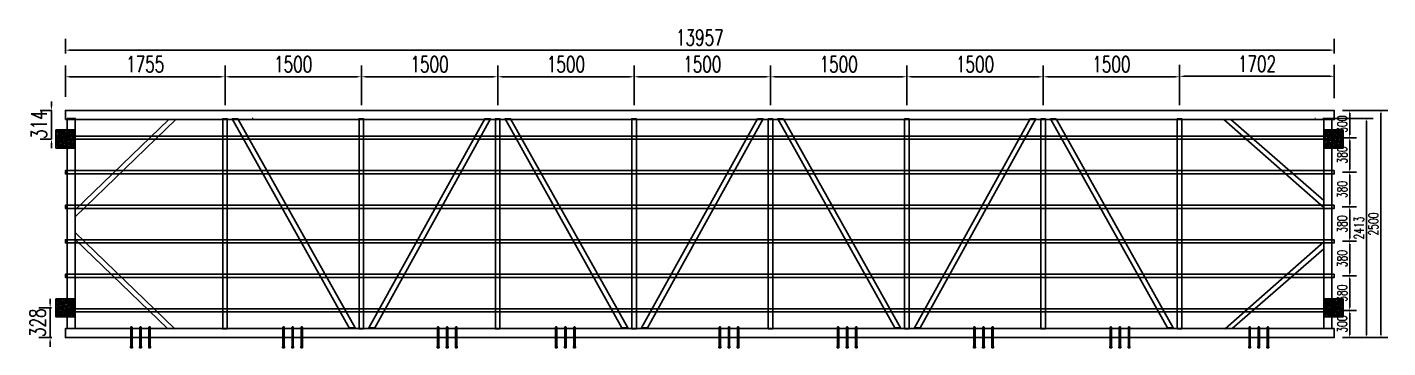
# Model space of a CAD drawing. Extents: x -18540 to 926017, y -610001 to -56924.
# Drawn here: x 118623 to 133589, y -548067 to -544539 of the extents above; entities that cross this region are included whole.
import ezdxf

# ---------------------------------------------------------------- set-up
doc = ezdxf.new("R2010")
doc.units = 0
doc.header["$LTSCALE"] = 10
doc.header["$MEASUREMENT"] = 0
for name, color, linetype in [('L-构造线', 6, 'Continuous'), ('W-STEEL_FRAME钢架', 3, 'Continuous'), ('W-STEEL_KEEL钢龙骨', 5, 'Continuous')]:
    doc.layers.add(name, color=color, linetype=linetype)
doc.styles.add('STANDARD_T3', font='simplex.shx', dxfattribs={"width": 0.7, "bigfont": 'gbcbig.shx'})
doc.dimstyles.new('W&&30', dxfattribs={"dimtxt": 105, "dimasz": 30, "dimexe": 75, "dimexo": 90, "dimgap": 30, "dimtad": 1, "dimdec": 0, "dimzin": 0, "dimdsep": 46, "dimtxsty": 'STANDARD_T3', "dimcen": 0.09, "dimclrd": 1, "dimclre": 1, "dimclrt": 7, "dimazin": 2, "dimtfac": 1, "dimtdec": 0, "dimtix": 1, "dimtmove": 2, "dimatfit": 3, "dimfxl": 100, "dimtolj": 1, "dimtzin": 0, "dimarcsym": 0})
doc.dimstyles.new('W&&50', dxfattribs={"dimtxt": 175, "dimasz": 50, "dimexe": 125, "dimexo": 150, "dimgap": 50, "dimtad": 1, "dimdec": 0, "dimzin": 0, "dimdsep": 46, "dimtxsty": 'STANDARD_T3', "dimcen": 0.09, "dimclrd": 1, "dimclre": 1, "dimclrt": 7, "dimazin": 2, "dimtfac": 1, "dimtdec": 0, "dimtix": 1, "dimtmove": 2, "dimatfit": 3, "dimfxl": 100, "dimtolj": 1, "dimtzin": 0, "dimarcsym": 0})

# ---------------------------------------------------------------- blocks, each defined once
blk = doc.blocks.new('01')
h = blk.add_hatch()
h.set_pattern_fill('HOUND', color=77, scale=5)
h.set_pattern_definition([(0, (0, 0), (31.75, 7.9375), [127, -63.5]), (90, (0, 0), (-7.9375, -31.75), [127, -63.5])])
h.paths.add_polyline_path([(50227, 12928), (50227, 12728), (50427, 12728), (50427, 12928)])
h.paths.add_polyline_path([(50382, 12893, -1), (50402, 12893, -1)], flags=16)
h.paths.add_polyline_path([(50252, 12893, -1), (50272, 12893, -1)], flags=16)
h.paths.add_polyline_path([(50402, 12763, -1), (50382, 12763, -1)], flags=16)
h.paths.add_polyline_path([(50272, 12763, -1), (50252, 12763, -1)], flags=16)
at = {"color": 251}
blk.add_lwpolyline([(50227, 12928), (50427, 12928), (50427, 12728), (50227, 12728)], close=True, dxfattribs=at)
at = {"color": 6}
for centre in [(50262, 12893), (50392, 12893), (50262, 12763), (50392, 12763)]:
    blk.add_circle(centre, 10, dxfattribs=at)
blk = doc.blocks.new('*D1536')
at = {"layer": 'Defpoints', "color": 0, "transparency": 16777216}
for p in [(132785, -545542), (133354, -545542), (133001, -547955)]:
    blk.add_point(p, dxfattribs=at)
at = {"layer": 'W-STEEL_FRAME钢架', "color": 1, "lineweight": -2, "transparency": 16777216}
for p, q in [((132875, -545542), (133429, -545542)), ((133354, -547925), (133354, -545572)), ((133091, -547955), (133429, -547955))]:
    blk.add_line(p, q, dxfattribs=at)
at = {"layer": 'W-STEEL_FRAME钢架', "color": 1, "transparency": 16777216}
for points in [[(133349, -545572), (133359, -545572), (133354, -545542)], [(133349, -547925), (133359, -547925), (133354, -547955)]]:
    blk.add_solid(points, dxfattribs=at)
at = {"layer": 'W-STEEL_FRAME钢架', "color": 7, "transparency": 16777216, "insert": (133272, -546749), "char_height": 105, "attachment_point": 5, "rotation": 90, "style": 'STANDARD_T3'}
blk.add_mtext('\\A1;2413', dxfattribs=at)
blk = doc.blocks.new('*D1505')
at = {"layer": 'Defpoints', "color": 0, "transparency": 16777216}
for p in [(133001, -545755), (133170, -545755), (133001, -546135)]:
    blk.add_point(p, dxfattribs=at)
at = {"layer": 'W-STEEL_FRAME钢架', "color": 1, "lineweight": -2, "transparency": 16777216}
for p, q in [((133091, -545755), (133245, -545755)), ((133170, -546105), (133170, -545785)), ((133091, -546135), (133245, -546135))]:
    blk.add_line(p, q, dxfattribs=at)
at = {"layer": 'W-STEEL_FRAME钢架', "color": 1, "transparency": 16777216}
for points in [[(133165, -545785), (133175, -545785), (133170, -545755)], [(133165, -546105), (133175, -546105), (133170, -546135)]]:
    blk.add_solid(points, dxfattribs=at)
at = {"layer": 'W-STEEL_FRAME钢架', "color": 7, "transparency": 16777216, "insert": (133088, -545945), "char_height": 105, "attachment_point": 5, "rotation": 90, "style": 'STANDARD_T3'}
blk.add_mtext('\\A1;380', dxfattribs=at)
blk = doc.blocks.new('*D1535')
at = {"layer": 'Defpoints', "color": 0, "transparency": 16777216}
for p in [(133001, -545455), (133001, -547955), (133514, -547955)]:
    blk.add_point(p, dxfattribs=at)
at = {"layer": 'W-STEEL_FRAME钢架', "color": 1, "lineweight": -2, "transparency": 16777216}
for p, q in [((133091, -545455), (133589, -545455)), ((133514, -545485), (133514, -547925)), ((133091, -547955), (133589, -547955))]:
    blk.add_line(p, q, dxfattribs=at)
at = {"layer": 'W-STEEL_FRAME钢架', "color": 1, "transparency": 16777216}
for points in [[(133509, -545485), (133519, -545485), (133514, -545455)], [(133509, -547925), (133519, -547925), (133514, -547955)]]:
    blk.add_solid(points, dxfattribs=at)
at = {"layer": 'W-STEEL_FRAME钢架', "color": 7, "transparency": 16777216, "insert": (133431, -546705), "char_height": 105, "attachment_point": 5, "rotation": 90, "style": 'STANDARD_T3'}
blk.add_mtext('\\A1;2500', dxfattribs=at)
blk = doc.blocks.new('*D1506')
at = {"layer": 'Defpoints', "color": 0, "transparency": 16777216}
for p in [(133001, -546135), (132996, -546515), (133170, -546515)]:
    blk.add_point(p, dxfattribs=at)
at = {"layer": 'W-STEEL_FRAME钢架', "color": 1, "lineweight": -2, "transparency": 16777216}
for p, q in [((133091, -546135), (133245, -546135)), ((133170, -546165), (133170, -546485)), ((133086, -546515), (133245, -546515))]:
    blk.add_line(p, q, dxfattribs=at)
at = {"layer": 'W-STEEL_FRAME钢架', "color": 1, "transparency": 16777216}
for points in [[(133165, -546165), (133175, -546165), (133170, -546135)], [(133165, -546485), (133175, -546485), (133170, -546515)]]:
    blk.add_solid(points, dxfattribs=at)
at = {"layer": 'W-STEEL_FRAME钢架', "color": 7, "transparency": 16777216, "insert": (133088, -546325), "char_height": 105, "attachment_point": 5, "rotation": 90, "style": 'STANDARD_T3'}
blk.add_mtext('\\A1;380', dxfattribs=at)
blk = doc.blocks.new('*D1507')
at = {"layer": 'Defpoints', "color": 0, "transparency": 16777216}
for p in [(132996, -546515), (133001, -546895), (133170, -546895)]:
    blk.add_point(p, dxfattribs=at)
at = {"layer": 'W-STEEL_FRAME钢架', "color": 1, "lineweight": -2, "transparency": 16777216}
for p, q in [((133086, -546515), (133245, -546515)), ((133170, -546545), (133170, -546865)), ((133091, -546895), (133245, -546895))]:
    blk.add_line(p, q, dxfattribs=at)
at = {"layer": 'W-STEEL_FRAME钢架', "color": 1, "transparency": 16777216}
for points in [[(133165, -546545), (133175, -546545), (133170, -546515)], [(133165, -546865), (133175, -546865), (133170, -546895)]]:
    blk.add_solid(points, dxfattribs=at)
at = {"layer": 'W-STEEL_FRAME钢架', "color": 7, "transparency": 16777216, "insert": (133088, -546705), "char_height": 105, "attachment_point": 5, "rotation": 90, "style": 'STANDARD_T3'}
blk.add_mtext('\\A1;380', dxfattribs=at)
blk = doc.blocks.new('*D1508')
at = {"layer": 'Defpoints', "color": 0, "transparency": 16777216}
for p in [(133001, -546895), (133001, -547275), (133170, -547275)]:
    blk.add_point(p, dxfattribs=at)
at = {"layer": 'W-STEEL_FRAME钢架', "color": 1, "lineweight": -2, "transparency": 16777216}
for p, q in [((133091, -546895), (133245, -546895)), ((133170, -546925), (133170, -547245)), ((133091, -547275), (133245, -547275))]:
    blk.add_line(p, q, dxfattribs=at)
at = {"layer": 'W-STEEL_FRAME钢架', "color": 1, "transparency": 16777216}
for points in [[(133165, -546925), (133175, -546925), (133170, -546895)], [(133165, -547245), (133175, -547245), (133170, -547275)]]:
    blk.add_solid(points, dxfattribs=at)
at = {"layer": 'W-STEEL_FRAME钢架', "color": 7, "transparency": 16777216, "insert": (133088, -547085), "char_height": 105, "attachment_point": 5, "rotation": 90, "style": 'STANDARD_T3'}
blk.add_mtext('\\A1;380', dxfattribs=at)
blk = doc.blocks.new('*D1509')
at = {"layer": 'Defpoints', "color": 0, "transparency": 16777216}
for p in [(133001, -547275), (133001, -547655), (133170, -547655)]:
    blk.add_point(p, dxfattribs=at)
at = {"layer": 'W-STEEL_FRAME钢架', "color": 1, "lineweight": -2, "transparency": 16777216}
for p, q in [((133091, -547275), (133245, -547275)), ((133170, -547305), (133170, -547625)), ((133091, -547655), (133245, -547655))]:
    blk.add_line(p, q, dxfattribs=at)
at = {"layer": 'W-STEEL_FRAME钢架', "color": 1, "transparency": 16777216}
for points in [[(133165, -547305), (133175, -547305), (133170, -547275)], [(133165, -547625), (133175, -547625), (133170, -547655)]]:
    blk.add_solid(points, dxfattribs=at)
at = {"layer": 'W-STEEL_FRAME钢架', "color": 7, "transparency": 16777216, "insert": (133088, -547465), "char_height": 105, "attachment_point": 5, "rotation": 90, "style": 'STANDARD_T3'}
blk.add_mtext('\\A1;380', dxfattribs=at)
blk = doc.blocks.new('*D1510')
at = {"layer": 'Defpoints', "color": 0, "transparency": 16777216}
for p in [(133001, -547655), (133001, -547955), (133170, -547955)]:
    blk.add_point(p, dxfattribs=at)
at = {"layer": 'W-STEEL_FRAME钢架', "color": 1, "lineweight": -2, "transparency": 16777216}
for p, q in [((133091, -547655), (133245, -547655)), ((133170, -547685), (133170, -547925)), ((133091, -547955), (133245, -547955))]:
    blk.add_line(p, q, dxfattribs=at)
at = {"layer": 'W-STEEL_FRAME钢架', "color": 1, "transparency": 16777216}
for points in [[(133165, -547685), (133175, -547685), (133170, -547655)], [(133165, -547925), (133175, -547925), (133170, -547955)]]:
    blk.add_solid(points, dxfattribs=at)
at = {"layer": 'W-STEEL_FRAME钢架', "color": 7, "transparency": 16777216, "insert": (133088, -547805), "char_height": 105, "attachment_point": 5, "rotation": 90, "style": 'STANDARD_T3'}
blk.add_mtext('\\A1;300', dxfattribs=at)
blk = doc.blocks.new('*D1511')
at = {"layer": 'Defpoints', "color": 0, "transparency": 16777216}
for p in [(133001, -545455), (133170, -545455), (133001, -545755)]:
    blk.add_point(p, dxfattribs=at)
at = {"layer": 'W-STEEL_FRAME钢架', "color": 1, "lineweight": -2, "transparency": 16777216}
for p, q in [((133091, -545455), (133245, -545455)), ((133170, -545725), (133170, -545485)), ((133091, -545755), (133245, -545755))]:
    blk.add_line(p, q, dxfattribs=at)
at = {"layer": 'W-STEEL_FRAME钢架', "color": 1, "transparency": 16777216}
for points in [[(133165, -545485), (133175, -545485), (133170, -545455)], [(133165, -545725), (133175, -545725), (133170, -545755)]]:
    blk.add_solid(points, dxfattribs=at)
at = {"layer": 'W-STEEL_FRAME钢架', "color": 7, "transparency": 16777216, "insert": (133088, -545605), "char_height": 105, "attachment_point": 5, "rotation": 90, "style": 'STANDARD_T3'}
blk.add_mtext('\\A1;300', dxfattribs=at)
blk = doc.blocks.new('*U1498')
at = {"color": 4}
blk.add_lwpolyline([(-6978.5, -17.5), (6978.5, -17.5), (6978.5, 17.5), (-6978.5, 17.5)], close=True, dxfattribs=at)
blk = doc.blocks.new('*U1499')
at = {"layer": 'W-STEEL_KEEL钢龙骨', "color": 0, "linetype": 'ByBlock', "lineweight": -2, "transparency": 16777216}
for p in [(0, 1900), (0, 1520), (0, 1140), (0, 760), (0, 380), (0, 0)]:
    blk.add_blockref('*U1498', p, dxfattribs=at)
blk = doc.blocks.new('*U1496')
at = {"color": 1}
blk.add_lwpolyline([(-25, 1156.5), (25, 1156.5), (25, -1156.5), (-25, -1156.5)], close=True, dxfattribs=at)
blk = doc.blocks.new('*U1497')
at = {"layer": 'W-STEEL_FRAME钢架', "color": 0, "linetype": 'ByBlock', "lineweight": -2, "transparency": 16777216}
for p in [(0, 0), (1500, 0), (3000, 0), (4500, 0), (6000, 0), (7500, 0), (9000, 0), (10500, 0)]:
    blk.add_blockref('*U1496', p, dxfattribs=at)
blk = doc.blocks.new('*D1528')
at = {"layer": 'Defpoints', "color": 0, "transparency": 16777216}
for p in [(129799, -545085), (129799, -545546), (131299, -545546)]:
    blk.add_point(p, dxfattribs=at)
at = {"layer": 'L-构造线', "color": 1, "lineweight": -2, "transparency": 16777216}
for p, q in [((129799, -545396), (129799, -544960)), ((131299, -545396), (131299, -544960)), ((131249, -545085), (129849, -545085))]:
    blk.add_line(p, q, dxfattribs=at)
at = {"layer": 'L-构造线', "color": 1, "transparency": 16777216}
for points in [[(129849, -545076), (129849, -545093), (129799, -545085)], [(131249, -545076), (131249, -545093), (131299, -545085)]]:
    blk.add_solid(points, dxfattribs=at)
at = {"layer": 'L-构造线', "color": 7, "transparency": 16777216, "insert": (130549, -544947), "char_height": 175, "attachment_point": 5, "style": 'STANDARD_T3'}
blk.add_mtext('\\A1;1500', dxfattribs=at)
blk = doc.blocks.new('*D1529')
at = {"layer": 'Defpoints', "color": 0, "transparency": 16777216}
for p in [(128299, -545085), (128299, -545546), (129799, -545546)]:
    blk.add_point(p, dxfattribs=at)
at = {"layer": 'L-构造线', "color": 1, "lineweight": -2, "transparency": 16777216}
for p, q in [((128299, -545396), (128299, -544960)), ((129799, -545396), (129799, -544960)), ((129749, -545085), (128349, -545085))]:
    blk.add_line(p, q, dxfattribs=at)
at = {"layer": 'L-构造线', "color": 1, "transparency": 16777216}
for points in [[(128349, -545076), (128349, -545093), (128299, -545085)], [(129749, -545076), (129749, -545093), (129799, -545085)]]:
    blk.add_solid(points, dxfattribs=at)
at = {"layer": 'L-构造线', "color": 7, "transparency": 16777216, "insert": (129049, -544947), "char_height": 175, "attachment_point": 5, "style": 'STANDARD_T3'}
blk.add_mtext('\\A1;1500', dxfattribs=at)
blk = doc.blocks.new('*D1530')
at = {"layer": 'Defpoints', "color": 0, "transparency": 16777216}
for p in [(126799, -545085), (126799, -545546), (128299, -545546)]:
    blk.add_point(p, dxfattribs=at)
at = {"layer": 'L-构造线', "color": 1, "lineweight": -2, "transparency": 16777216}
for p, q in [((126799, -545396), (126799, -544960)), ((128299, -545396), (128299, -544960)), ((128249, -545085), (126849, -545085))]:
    blk.add_line(p, q, dxfattribs=at)
at = {"layer": 'L-构造线', "color": 1, "transparency": 16777216}
for points in [[(126849, -545076), (126849, -545093), (126799, -545085)], [(128249, -545076), (128249, -545093), (128299, -545085)]]:
    blk.add_solid(points, dxfattribs=at)
at = {"layer": 'L-构造线', "color": 7, "transparency": 16777216, "insert": (127549, -544947), "char_height": 175, "attachment_point": 5, "style": 'STANDARD_T3'}
blk.add_mtext('\\A1;1500', dxfattribs=at)
blk = doc.blocks.new('*D1531')
at = {"layer": 'Defpoints', "color": 0, "transparency": 16777216}
for p in [(125299, -545085), (125299, -545546), (126799, -545546)]:
    blk.add_point(p, dxfattribs=at)
at = {"layer": 'L-构造线', "color": 1, "lineweight": -2, "transparency": 16777216}
for p, q in [((125299, -545396), (125299, -544960)), ((126799, -545396), (126799, -544960)), ((126749, -545085), (125349, -545085))]:
    blk.add_line(p, q, dxfattribs=at)
at = {"layer": 'L-构造线', "color": 1, "transparency": 16777216}
for points in [[(125349, -545076), (125349, -545093), (125299, -545085)], [(126749, -545076), (126749, -545093), (126799, -545085)]]:
    blk.add_solid(points, dxfattribs=at)
at = {"layer": 'L-构造线', "color": 7, "transparency": 16777216, "insert": (126049, -544947), "char_height": 175, "attachment_point": 5, "style": 'STANDARD_T3'}
blk.add_mtext('\\A1;1500', dxfattribs=at)
blk = doc.blocks.new('*D1532')
at = {"layer": 'Defpoints', "color": 0, "transparency": 16777216}
for p in [(123799, -545085), (123799, -545546), (125299, -545546)]:
    blk.add_point(p, dxfattribs=at)
at = {"layer": 'L-构造线', "color": 1, "lineweight": -2, "transparency": 16777216}
for p, q in [((123799, -545396), (123799, -544960)), ((125299, -545396), (125299, -544960)), ((125249, -545085), (123849, -545085))]:
    blk.add_line(p, q, dxfattribs=at)
at = {"layer": 'L-构造线', "color": 1, "transparency": 16777216}
for points in [[(123849, -545076), (123849, -545093), (123799, -545085)], [(125249, -545076), (125249, -545093), (125299, -545085)]]:
    blk.add_solid(points, dxfattribs=at)
at = {"layer": 'L-构造线', "color": 7, "transparency": 16777216, "insert": (124549, -544947), "char_height": 175, "attachment_point": 5, "style": 'STANDARD_T3'}
blk.add_mtext('\\A1;1500', dxfattribs=at)
blk = doc.blocks.new('*D1533')
at = {"layer": 'Defpoints', "color": 0, "transparency": 16777216}
for p in [(122299, -545085), (122299, -545546), (123799, -545546)]:
    blk.add_point(p, dxfattribs=at)
at = {"layer": 'L-构造线', "color": 1, "lineweight": -2, "transparency": 16777216}
for p, q in [((122299, -545396), (122299, -544960)), ((123799, -545396), (123799, -544960)), ((123749, -545085), (122349, -545085))]:
    blk.add_line(p, q, dxfattribs=at)
at = {"layer": 'L-构造线', "color": 1, "transparency": 16777216}
for points in [[(122349, -545076), (122349, -545093), (122299, -545085)], [(123749, -545076), (123749, -545093), (123799, -545085)]]:
    blk.add_solid(points, dxfattribs=at)
at = {"layer": 'L-构造线', "color": 7, "transparency": 16777216, "insert": (123049, -544947), "char_height": 175, "attachment_point": 5, "style": 'STANDARD_T3'}
blk.add_mtext('\\A1;1500', dxfattribs=at)
blk = doc.blocks.new('*D1526')
at = {"layer": 'Defpoints', "color": 0, "transparency": 16777216}
for p in [(120799, -545085), (120799, -545546), (122299, -545546)]:
    blk.add_point(p, dxfattribs=at)
at = {"layer": 'L-构造线', "color": 1, "lineweight": -2, "transparency": 16777216}
for p, q in [((120799, -545396), (120799, -544960)), ((122299, -545396), (122299, -544960)), ((122249, -545085), (120849, -545085))]:
    blk.add_line(p, q, dxfattribs=at)
at = {"layer": 'L-构造线', "color": 1, "transparency": 16777216}
for points in [[(120849, -545076), (120849, -545093), (120799, -545085)], [(122249, -545076), (122249, -545093), (122299, -545085)]]:
    blk.add_solid(points, dxfattribs=at)
at = {"layer": 'L-构造线', "color": 7, "transparency": 16777216, "insert": (121549, -544947), "char_height": 175, "attachment_point": 5, "style": 'STANDARD_T3'}
blk.add_mtext('\\A1;1500', dxfattribs=at)
blk = doc.blocks.new('*D1527')
at = {"layer": 'Defpoints', "color": 0, "transparency": 16777216}
for p in [(119043, -545085), (119043, -545455), (120799, -545546)]:
    blk.add_point(p, dxfattribs=at)
at = {"layer": 'L-构造线', "color": 1, "lineweight": -2, "transparency": 16777216}
for p, q in [((119043, -545305), (119043, -544960)), ((120799, -545396), (120799, -544960)), ((120749, -545085), (119093, -545085))]:
    blk.add_line(p, q, dxfattribs=at)
at = {"layer": 'L-构造线', "color": 1, "transparency": 16777216}
for points in [[(119093, -545076), (119093, -545093), (119043, -545085)], [(120749, -545076), (120749, -545093), (120799, -545085)]]:
    blk.add_solid(points, dxfattribs=at)
at = {"layer": 'L-构造线', "color": 7, "transparency": 16777216, "insert": (119921, -544947), "char_height": 175, "attachment_point": 5, "style": 'STANDARD_T3'}
blk.add_mtext('\\A1;1755', dxfattribs=at)
blk = doc.blocks.new('*D1501')
at = {"layer": 'Defpoints', "color": 0, "transparency": 16777216}
for p in [(133001, -545079), (133001, -545471), (131299, -545546)]:
    blk.add_point(p, dxfattribs=at)
at = {"layer": 'L-构造线', "color": 1, "lineweight": -2, "transparency": 16777216}
for p, q in [((131299, -545396), (131299, -544954)), ((133001, -545321), (133001, -544954)), ((131349, -545079), (132951, -545079))]:
    blk.add_line(p, q, dxfattribs=at)
at = {"layer": 'L-构造线', "color": 1, "transparency": 16777216}
for points in [[(131349, -545071), (131349, -545088), (131299, -545079)], [(132951, -545071), (132951, -545088), (133001, -545079)]]:
    blk.add_solid(points, dxfattribs=at)
at = {"layer": 'L-构造线', "color": 7, "transparency": 16777216, "insert": (132150, -544942), "char_height": 175, "attachment_point": 5, "style": 'STANDARD_T3'}
blk.add_mtext('\\A1;1702', dxfattribs=at)
blk = doc.blocks.new('*D1502')
at = {"layer": 'Defpoints', "color": 0, "transparency": 16777216}
for p in [(119043, -544792), (119043, -544979), (133001, -544979)]:
    blk.add_point(p, dxfattribs=at)
at = {"layer": 'L-构造线', "color": 1, "lineweight": -2, "transparency": 16777216}
for p, q in [((119043, -544829), (119043, -544667)), ((133001, -544829), (133001, -544667)), ((132951, -544792), (119093, -544792))]:
    blk.add_line(p, q, dxfattribs=at)
at = {"layer": 'L-构造线', "color": 1, "transparency": 16777216}
for points in [[(119093, -544783), (119093, -544800), (119043, -544792)], [(132951, -544783), (132951, -544800), (133001, -544792)]]:
    blk.add_solid(points, dxfattribs=at)
at = {"layer": 'L-构造线', "color": 7, "transparency": 16777216, "insert": (126022, -544654), "char_height": 175, "attachment_point": 5, "style": 'STANDARD_T3'}
blk.add_mtext('\\A1;13957', dxfattribs=at)
blk = doc.blocks.new('1')
at = {"lineweight": -3}
for p, q in [((-1521938, 1214338), (-1521935, 1214338)), ((-1521938, 1214336), (-1521931, 1214336)), ((-1521938, 1214336), (-1521914, 1214336)), ((-1521936, 1214341), (-1521936, 1214346)), ((-1521936, 1214346), (-1521916, 1214346)), ((-1521935, 1214341), (-1521936, 1214341)), ((-1521934, 1214347), (-1521932, 1214347)), ((-1521933, 1214352), (-1521931, 1214355)), ((-1521933, 1214136), (-1521933, 1214352)), ((-1521919, 1214352), (-1521933, 1214352)), ((-1521932, 1214347), (-1521919, 1214347)), ((-1521932, 1214346), (-1521932, 1214341)), ((-1521921, 1214355), (-1521931, 1214355)), ((-1521919, 1214352), (-1521921, 1214355)), ((-1521919, 1214347), (-1521921, 1214347)), ((-1521921, 1214346), (-1521921, 1214341)), ((-1521919, 1214136), (-1521919, 1214352)), ((-1521917, 1214341), (-1521916, 1214341)), ((-1521914, 1214338), (-1521917, 1214338)), ((-1521916, 1214341), (-1521916, 1214346)), ((-1521938, 1214136), (-1521931, 1214136)), ((-1521938, 1214136), (-1521914, 1214136)), ((-1521938, 1214134), (-1521935, 1214134)), ((-1521935, 1214131), (-1521936, 1214131)), ((-1521936, 1214131), (-1521936, 1214126)), ((-1521936, 1214126), (-1521916, 1214126)), ((-1521934, 1214125), (-1521932, 1214125)), ((-1521932, 1214126), (-1521932, 1214131)), ((-1521932, 1214125), (-1521919, 1214125)), ((-1521921, 1214126), (-1521921, 1214131)), ((-1521919, 1214125), (-1521921, 1214125)), ((-1521914, 1214134), (-1521917, 1214134)), ((-1521917, 1214131), (-1521916, 1214131)), ((-1521916, 1214131), (-1521916, 1214126))]:
    blk.add_line(p, q, dxfattribs=at)
at = {"color": 1}
for p, q in [((-1521936, 1214346), (-1521934, 1214347)), ((-1521919, 1214347), (-1521916, 1214346))]:
    blk.add_line(p, q, dxfattribs=at)
at = {"color": 6, "lineweight": -3}
for p, q in [((-1521931, 1214136), (-1521931, 1214355)), ((-1521921, 1214136), (-1521921, 1214355))]:
    blk.add_line(p, q, dxfattribs=at)
at = {"lineweight": -3}
for points in [[(-1521933, 1214336), (-1521938, 1214336), (-1521938, 1214338), (-1521914, 1214338), (-1521914, 1214336), (-1521919, 1214336)], [(-1521935, 1214338), (-1521935, 1214341), (-1521917, 1214341), (-1521917, 1214338)], [(-1521933, 1214136), (-1521938, 1214136), (-1521938, 1214134), (-1521914, 1214134), (-1521914, 1214136), (-1521919, 1214136)], [(-1521935, 1214134), (-1521935, 1214131), (-1521917, 1214131), (-1521917, 1214134)]]:
    blk.add_lwpolyline(points, dxfattribs=at)
for centre, radius, start, end in [((-1521934, 1214129), 3.22, 223.6028, 316.3972), ((-1521926, 1214140), 14.7, 248.7607, 291.2393), ((-1521919, 1214129), 3.22, 223.6028, 316.3972)]:
    blk.add_arc(centre, radius, start, end, dxfattribs=at)
blk = doc.blocks.new('*D1699')
at = {"color": 1, "lineweight": -2, "transparency": 16777216}
for p, q in [((118893, -545455), (118765, -545455)), ((118890, -545405), (118890, -545355)), ((118890, -545455), (118890, -545770)), ((118889, -545770), (118765, -545770)), ((118890, -545820), (118890, -545870))]:
    blk.add_line(p, q, dxfattribs=at)
at = {"color": 1, "transparency": 16777216}
for points in [[(118882, -545405), (118899, -545405), (118890, -545455)], [(118882, -545820), (118899, -545820), (118890, -545770)]]:
    blk.add_solid(points, dxfattribs=at)
at = {"layer": 'Defpoints', "color": 0, "transparency": 16777216}
for p in [(119043, -545455), (118890, -545770), (119039, -545770)]:
    blk.add_point(p, dxfattribs=at)
at = {"color": 7, "transparency": 16777216, "insert": (118753, -545612), "char_height": 175, "attachment_point": 5, "rotation": 90, "style": 'STANDARD_T3'}
blk.add_mtext('\\A1;314', dxfattribs=at)
blk = doc.blocks.new('*D1700')
at = {"color": 1, "lineweight": -2, "transparency": 16777216}
for p, q in [((118876, -547577), (118876, -547527)), ((118889, -547627), (118751, -547627)), ((118876, -547955), (118876, -547627)), ((118894, -547955), (118751, -547955)), ((118876, -548005), (118876, -548055))]:
    blk.add_line(p, q, dxfattribs=at)
at = {"color": 1, "transparency": 16777216}
for points in [[(118867, -547577), (118884, -547577), (118876, -547627)], [(118867, -548005), (118884, -548005), (118876, -547955)]]:
    blk.add_solid(points, dxfattribs=at)
at = {"layer": 'Defpoints', "color": 0, "transparency": 16777216}
for p in [(118876, -547627), (119039, -547627), (119044, -547955)]:
    blk.add_point(p, dxfattribs=at)
at = {"color": 7, "transparency": 16777216, "insert": (118738, -547791), "char_height": 175, "attachment_point": 5, "rotation": 90, "style": 'STANDARD_T3'}
blk.add_mtext('\\A1;328', dxfattribs=at)

msp = doc.modelspace()

# ---------------------------------------------------------------- linework, layer by layer
at = {"color": 0}
for p, q in [((121108.7, -545542.2), (121098.7, -545542.2)), ((132784.7, -545542.2), (132794.7, -545542.2))]:
    msp.add_line(p, q, dxfattribs=at)
at = {"color": 3}
msp.add_lwpolyline([(119043.3, -545555.2), (133000.7, -545555.2), (133000.7, -545455.2), (119043.3, -545455.2), (119043.3, -545555.2)], dxfattribs=at)
at = {"color": 6}
for points in [[(119061.7, -545542.2), (119151.7, -545542.2), (119151.7, -547855.2), (119061.7, -547855.2)], [(132974.7, -545542.2), (132884.7, -545542.2), (132884.7, -547855.2), (132974.7, -547855.2)]]:
    msp.add_lwpolyline(points, close=True, dxfattribs=at)
at = {"color": 2}
msp.add_lwpolyline([(133000.7, -547855.2), (119043.7, -547855.2), (119043.7, -547955.2), (133000.7, -547955.2)], close=True, dxfattribs=at)
at = {"layer": 'W-STEEL_FRAME钢架', "color": 1}
for points in [[(119151.7, -546549.6), (119151.7, -546626.6), (120257.6, -545555.2), (120180.8, -545555.2), (119151.7, -546549.6)], [(122229.8, -547846.3), (122165, -547846.3), (120879.5, -545546.3), (120940.6, -545546.3), (122229.8, -547846.3)], [(122381.5, -547846.3), (122446.4, -547846.3), (123717.5, -545546.3), (123656.5, -545546.3), (122381.5, -547846.3)], [(125229.8, -547846.3), (125165, -547846.3), (123879.5, -545546.3), (123940.6, -545546.3), (125229.8, -547846.3)], [(125381.5, -547846.3), (125446.4, -547846.3), (126717.5, -545546.3), (126656.5, -545546.3), (125381.5, -547846.3)], [(128229.8, -547846.3), (128165, -547846.3), (126879.5, -545546.3), (126940.6, -545546.3), (128229.8, -547846.3)], [(128381.5, -547846.3), (128446.4, -547846.3), (129717.5, -545546.3), (129656.5, -545546.3), (128381.5, -547846.3)], [(131229.8, -547846.3), (131165, -547846.3), (129879.5, -545546.3), (129940.6, -545546.3), (131229.8, -547846.3)], [(132884.7, -546444.8), (132884.7, -546521.5), (131787.2, -545555.2), (131864.1, -545555.2), (132884.7, -546444.8)], [(119151.7, -546873.7), (119151.7, -546796.7), (120245.5, -547856.4), (120167.3, -547855.2), (119151.7, -546873.7)], [(132884.7, -546978.5), (132884.7, -546901.8), (131799.3, -547856.4), (131877.5, -547855.2), (132884.7, -546978.5)]]:
    msp.add_lwpolyline(points, dxfattribs=at)

# ---------------------------------------------------------------- block references
at = {"color": 4, "xscale": -1, "rotation": 180}
msp.add_blockref('01', (68711.5, -532941.8), dxfattribs=at)
at = {"color": 4, "rotation": 180}
msp.add_blockref('01', (183324.8, -532941.8), dxfattribs=at)
at = {"color": 4}
msp.add_blockref('01', (68711.5, -560455), dxfattribs=at)
at = {"color": 4, "xscale": -1}
msp.add_blockref('01', (183324.8, -560455), dxfattribs=at)
at = {"color": 1}
for p in [(1641695.9, -1762191.7), (1641795.9, -1762191.7), (1641895.9, -1762191.7), (1643369, -1762191.7), (1643469, -1762191.7), (1643569, -1762191.7), (1645069, -1762191.7), (1645169, -1762191.7), (1645269, -1762191.7), (1646369, -1762191.7), (1646469, -1762191.7), (1646569, -1762191.7)]:
    msp.add_blockref('1', p, dxfattribs=at)
at = {"color": 1, "xscale": -1}
for p in [(-1395683.6, -1762191.7), (-1395583.6, -1762191.7), (-1395483.6, -1762191.7), (-1394383.6, -1762191.7), (-1394283.6, -1762191.7), (-1394183.6, -1762191.7), (-1392883.6, -1762191.7), (-1392783.6, -1762191.7), (-1392683.6, -1762191.7), (-1391383.6, -1762191.7), (-1391283.6, -1762191.7), (-1391183.6, -1762191.7), (-1389856.6, -1762191.7), (-1389756.6, -1762191.7), (-1389656.6, -1762191.7)]:
    msp.add_blockref('1', p, dxfattribs=at)
at = {"layer": 'W-STEEL_FRAME钢架', "color": 3, "rotation": 180}
msp.add_blockref('*U1497', (131298.5, -546702.8), dxfattribs=at)
at = {"layer": 'W-STEEL_KEEL钢龙骨', "color": 3, "rotation": 180}
msp.add_blockref('*U1499', (126022.2, -545755.2), dxfattribs=at)

# ---------------------------------------------------------------- dimensions: what is measured, and where the dimension line sits
at = {"color": 4}
for base, p1, p2, picture, middle in [((118890.4657061, -545769.654376), (119043.3433909, -545455.154376), (119038.6888791, -545769.654376), '*D1699', (118752.9657061, -545612.404376)), ((118875.7, -547627.2), (119043.7, -547955.2), (119038.7, -547627.2), '*D1700', (118738.2, -547791.2))]:
    dim = msp.add_linear_dim(base=base, p1=p1, p2=p2, angle=90, dimstyle='W&&50', dxfattribs=at)
    dim.commit()
    dim.dimension.update_dxf_attribs({"geometry": picture, "text_midpoint": middle})
at = {"layer": 'L-构造线'}
for base, p1, p2, picture, middle in [((119043.3, -544791.6), (133000.7, -544979.4), (119043.3, -544979.4), '*D1502', (126022, -544654.1)), ((119043.3, -545084.7), (120798.5, -545546.3), (119043.3, -545455.2), '*D1527', (119920.9, -544947.2)), ((120798.5, -545084.7), (122298.5, -545546.3), (120798.5, -545546.3), '*D1526', (121548.5, -544947.2)), ((122298.5, -545084.7), (123798.5, -545546.3), (122298.5, -545546.3), '*D1533', (123048.5, -544947.2)), ((123798.5, -545084.7), (125298.5, -545546.3), (123798.5, -545546.3), '*D1532', (124548.5, -544947.2)), ((125298.5, -545084.7), (126798.5, -545546.3), (125298.5, -545546.3), '*D1531', (126048.5, -544947.2)), ((126798.5, -545084.7), (128298.5, -545546.3), (126798.5, -545546.3), '*D1530', (127548.5, -544947.2)), ((128298.5, -545084.7), (129798.5, -545546.3), (128298.5, -545546.3), '*D1529', (129048.5, -544947.2)), ((129798.5, -545084.7), (131298.5, -545546.3), (129798.5, -545546.3), '*D1528', (130548.5, -544947.2)), ((133000.7, -545079.4), (131298.5, -545546.3), (133000.7, -545471.3), '*D1501', (132149.6, -544941.9))]:
    dim = msp.add_linear_dim(base=base, p1=p1, p2=p2, angle=180, dimstyle='W&&50', dxfattribs=at)
    dim.commit()
    dim.dimension.update_dxf_attribs({"geometry": picture, "text_midpoint": middle})
at = {"layer": 'W-STEEL_FRAME钢架'}
for base, p1, p2, picture, middle in [((133514, -547955.2), (133000.7, -545455.2), (133000.7, -547955.2), '*D1535', (133431.5, -546705.2)), ((133170.4, -545455.2), (133000.7, -545755.2), (133000.7, -545455.2), '*D1511', (133087.9, -545605.2)), ((133354.3, -545542.2), (133000.7, -547955.2), (132784.7, -545542.2), '*D1536', (133271.8, -546748.7)), ((133170.4, -545755.2), (133000.7, -546135.2), (133000.7, -545755.2), '*D1505', (133087.9, -545945.2)), ((133170.4, -546515.2), (133000.7, -546135.2), (132995.7, -546515.2), '*D1506', (133087.9, -546325.2)), ((133170.4, -546895.2), (132995.7, -546515.2), (133000.7, -546895.2), '*D1507', (133087.9, -546705.2)), ((133170.4, -547275.2), (133000.7, -546895.2), (133000.7, -547275.2), '*D1508', (133087.9, -547085.2)), ((133170.4, -547655.2), (133000.7, -547275.2), (133000.7, -547655.2), '*D1509', (133087.9, -547465.2)), ((133170.4, -547955.2), (133000.7, -547655.2), (133000.7, -547955.2), '*D1510', (133087.9, -547805.2))]:
    dim = msp.add_linear_dim(base=base, p1=p1, p2=p2, angle=90, dimstyle='W&&30', dxfattribs=at)
    dim.commit()
    dim.dimension.update_dxf_attribs({"geometry": picture, "text_midpoint": middle})

doc.saveas('drawing.dxf')
